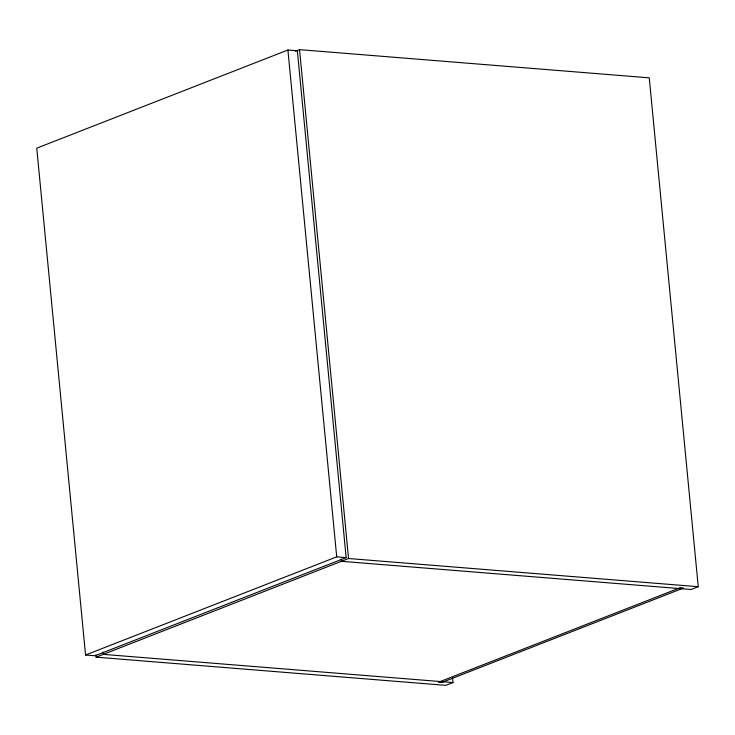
<?xml version="1.0" encoding="UTF-8"?>
<svg xmlns="http://www.w3.org/2000/svg" width="735" height="735" viewBox="0 0 735 735"><rect width="100%" height="100%" fill="white"/><g stroke="black" fill="none" stroke-linecap="round" stroke-linejoin="round"><path stroke-width="1.1" d="M287.909 50.017L36.75 148.167L85.554 655.004L94.99 655.758L346.148 557.608L297.353 50.779L287.909 50.017L336.713 556.845L85.554 655.004M295.461 51.248L299.549 49.649L649.253 77.837L698.25 586.705L691.102 589.507L341.398 561.31L341.178 559.032M95.899 654.876L96.12 657.163L348.546 558.517L698.25 586.705M452.539 677.992L452.981 682.558L445.823 685.351L96.12 657.163M336.713 556.845L346.148 557.608M452.981 682.558L103.277 654.361L103.056 652.083M299.549 49.649L348.546 558.517M680.224 587.734L438.317 682.273L441.643 682.539L683.559 588L680.224 587.734"/></g></svg>
